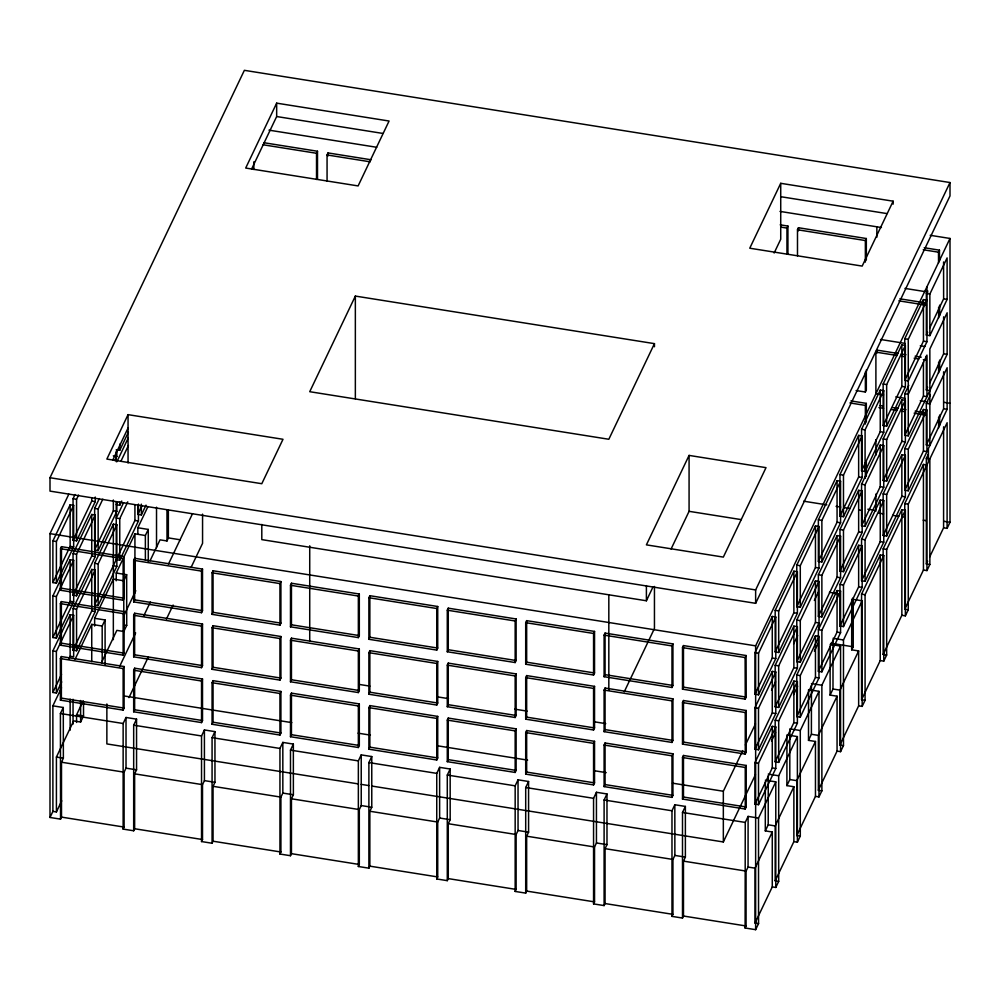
<?xml version="1.0" encoding="UTF-8"?>
<svg xmlns="http://www.w3.org/2000/svg" width="1000" height="1000" viewBox="0 0 1000 1000"><rect width="100%" height="100%" fill="white"/><g stroke="black" fill="none" stroke-linecap="round" stroke-linejoin="round"><path stroke-width="1.5" d="M52.862 582.587L52.9 540.938L70.15 504.8L73.662 505.35L73.662 546.912L56.375 583.138L52.862 582.587L70.15 546.362L70.15 504.8M56.375 583.138L56.413 541.5L73.662 505.35M758.512 818.05L758.55 923.6L755.638 929.675L745.113 928L745.25 822.425L748.1 816.4L758.512 818.05L775.788 781.862L765.362 780.2M746.213 807.013L746.225 765.45L683.475 755.475L682.5 757.5L682.5 799.062L745.25 809.038L746.213 807.013L683.475 797.038L682.5 799.062M745.113 928L746.075 925.975L746.075 871.087L748.062 867.062L748.1 816.4M754.987 694.237L755.037 652.588L772.275 616.45L775.788 617L775.788 658.575L758.5 694.8L754.987 694.237L772.275 658.012L772.275 616.45M758.5 694.8L758.55 653.15L775.788 617M758.55 923.6L755.037 923.037L772.275 886.9L772.275 832L765.3 830.9L765.35 781.737M765.3 830.9L768.213 824.812L768.263 775.65M793.875 841.625L793.875 786.737L786.9 785.625L786.95 734.938L797.387 736.587L797.387 842.188L793.875 841.625L775.175 880.812L778.688 881.375L778.688 775.775L797.387 736.587M786.9 785.625L789.8 779.55L789.85 728.85L800.288 730.512L818.975 691.325L808.55 689.663L808.5 740.362L815.462 741.475L815.462 796.363L796.775 835.55L800.288 836.1L800.288 730.512M808.5 740.362L811.4 734.275L811.45 685.113M830.138 644.4L840.575 646.062L821.875 685.238L821.875 790.837L818.363 790.275L837.062 751.1L837.062 696.2L830.088 695.1L830.138 645.938M830.088 695.1L832.987 689.013L833.037 639.85M853.125 599.35L862.163 600.788L843.475 639.975L843.475 745.575L839.963 745.013L858.65 705.825L858.65 650.938L851.688 649.825L851.737 599.138M938.625 427.925L938.637 417.062M938.637 372.887L938.637 362.113M939.6 425.9L939.613 415.025M929.663 557L943.587 527.8L943.612 426.812M908.75 385.325L904.75 393.713L904.75 435.275L908.263 435.838L947.138 354.35L947.138 312.775L929.85 349.012L929.85 445.525L926.338 444.963L943.612 408.762L943.625 371.788M943.587 527.8L947.1 528.362L947.125 422.713L929.85 458.913L929.85 564.5L926.95 570.588L923.438 570.025L904.75 609.212L908.263 609.775L908.263 504.175L928.4 461.95L928.4 448.562L947.125 409.312L947.138 367.738L929.85 403.963L926.338 403.4L926.338 444.963M60.388 590.237L60.538 548.7L61.5 546.663L124.1 556.625L124.1 598.188L123.138 600.212L60.388 590.237L61.363 588.212L61.5 546.663M253.837 169.475L253.863 161.788M150.025 560.837L160.037 539.837L167.013 540.95L168.363 537.9L168.363 510.238M61.5 762.225L63.362 758.188L63.288 707.5L52.875 705.837L52.9 811.388L50 817.463L60.538 819.137L61.5 817.113L61.5 762.225L124.1 772.175L126.025 768.15L126.013 717.475L136.55 719.15L136.562 769.825L134.637 773.85L134.637 828.75L133.675 830.775L123.138 829.1L123.138 723.5L126.013 717.475M50 477.725L244.363 70.325L950 182.537L950 195.925L755.638 603.325L50 491.112L50 477.725L755.638 589.938L950 182.537M50 817.463L50 533.638L68.825 494.162M95.25 497.038L95.25 501.65L76.562 540.837L73.05 540.275L73.05 498.713L75.05 494.513M76.562 540.837L76.562 499.275L78.562 495.075M128.05 414.65L106.862 459.075L261.8 483.713L283 439.288L128.05 414.65L128.05 462.962M276.663 103.15L245.7 168.05L358.113 185.925L389.075 121.025L276.663 103.15L276.663 116.538L251.625 169.013M73.05 540.275L91.737 501.087L91.737 498.013M112.825 459.963L128.05 428.038M114.85 460.588L116.85 456.388L116.85 450.225M116.237 449.738L119.75 450.3L128.425 432.113M52.862 595.975L70.15 559.75L73.662 560.3L73.662 601.862L56.375 638.088L52.862 637.537L52.862 595.975L56.375 596.525L73.662 560.3M73.05 553.663L91.737 514.475L95.25 515.037L95.25 556.6L76.562 595.788L73.05 595.225L73.05 553.663L76.562 554.225L95.25 515.037M116.85 502.1L116.85 511.337L98.15 550.513L94.637 549.963L94.637 508.4L99.312 498.6M116.9 461.725L128.25 437.938M98.15 550.513L98.15 508.95L102.825 499.162M121.088 460.887L128.425 445.5M60.388 603.625L61.363 601.6L124.1 611.575L124.1 653.138L123.138 655.163L60.388 645.188L60.388 603.625L123.138 613.6L124.1 611.575M52.862 637.537L70.15 601.312L70.15 559.75M73.05 595.225L91.737 556.038L91.737 514.475M94.637 549.963L113.338 510.775L113.338 500M117.575 501.887L116.237 504.688L119.75 505.25L121.75 501.05M61.7 681.888L56.388 693.025L52.875 692.463L52.862 650.925L70.15 614.7L73.662 615.25L73.662 656.812L70.15 656.263L68.812 659.038M73.05 608.612L91.737 569.425L95.25 569.987L95.25 611.55L76.562 650.738L73.05 650.175L73.05 608.612L76.562 609.175L95.25 569.987M94.637 563.35L113.338 524.163L116.85 524.725L116.85 566.287L98.15 605.462L94.637 604.913L94.637 563.35L98.15 563.9L116.85 524.725M123.575 502.688L116.237 518.075L119.75 518.638L127.762 501.85M56.388 693.025L56.375 651.475L73.662 615.25M60.388 645.188L61.363 643.162L61.363 601.6M60.388 658.575L61.363 656.55L124.1 666.525L124.1 708.088L123.138 710.113L60.412 700.138L60.388 658.575L123.138 668.55L124.1 666.525M52.875 692.463L61.513 674.362M73.05 650.175L91.737 610.988L91.737 569.425M94.637 604.913L134.925 520.462L134.925 505.062M146.012 505.138L141.35 514.938L137.838 514.375L141.838 505.975M116.237 501.613L116.237 559.637L119.75 560.2L138.438 521.013L138.438 504.087M52.875 705.837L61.513 687.75M75.05 659.362L91.737 624.375L102.175 626.038L105.075 619.95L94.637 618.3L94.637 626.062M94.637 618.3L113.338 579.113L123.763 580.775L126.662 574.688L116.237 573.025L116.237 580.8M116.237 573.025L134.925 533.85L145.363 535.5L148.262 529.425L137.838 527.762L137.838 533.975M137.838 527.762L147.85 506.775M316.525 179.45L316.525 153.275L317.5 151.25L264.05 142.75M60.412 700.138L61.375 698.112L61.363 656.55M60.538 819.137L60.412 713.525L63.288 707.5M133.675 560.325L134.637 558.3L202.512 569.087L202.512 610.65L201.537 612.675L133.675 601.888L133.675 560.325L201.537 571.112L202.512 569.087M327.062 181.125L327.062 154.95L328.025 152.925L371.225 159.8M52.9 811.388L56.413 811.938L56.413 757.05L73.662 720.913L80.625 722.013L83.525 715.938L83.513 702.1M76.562 722.45L76.562 714.825L83.238 700.825M101.487 662.562L116.85 630.375L123.812 631.487L126.713 625.4L126.662 574.688M123.75 615.9L135.775 590.7M133.675 601.888L134.637 599.862L134.637 558.3M133.675 615.275L134.637 613.25L202.512 624.038L202.512 665.6L201.537 667.638L133.675 656.838L133.675 615.275L201.537 626.062L202.512 624.038M119.575 666.562L135.638 632.9M143.675 616.075L150.363 602.038M168.425 564.163L192.525 513.663M56.413 811.938L61.725 800.825M133.675 656.838L134.637 654.812L134.637 613.25M133.675 670.225L134.637 668.2L202.512 678.988L202.512 720.55L201.537 722.588L133.675 711.787L133.675 670.225L201.537 681.012L202.512 678.988M128.95 697.638L148.35 656.95M166.425 619.075L173.113 605.05M191.188 567.175L202.562 543.325L202.562 514.138M133.675 711.787L134.637 709.762L134.637 668.2M133.675 830.775L133.675 725.175L136.55 719.15M212.075 572.788L213.05 570.763L280.912 581.562L280.912 623.125L279.95 625.15L212.075 614.362L212.075 572.788L279.95 583.587L280.912 581.562M355.35 296.075L309.725 391.7L608.825 439.263L654.45 343.638L355.35 296.075L355.35 398.8M212.075 614.362L213.05 612.325L213.05 570.763M212.075 627.737L213.05 625.712L280.912 636.512L280.912 678.075L279.95 680.1L212.075 669.312L212.075 627.737L279.95 638.538L280.912 636.512M123.138 829.1L124.1 827.075L124.1 772.175M212.075 669.312L213.05 667.275L213.05 625.712M212.075 682.7L213.05 680.662L280.912 691.462L280.912 733.025L279.95 735.05L212.075 724.262L212.075 682.7L279.95 693.487L280.912 691.462M201.537 735.962L204.412 729.95L214.95 731.625L214.963 782.3L213.05 786.325L213.05 841.213L212.075 843.238L201.537 841.562L201.537 735.962L133.675 725.175M212.075 724.262L213.05 722.225L213.05 680.662M212.075 843.238L212.075 737.65L214.95 731.625M290.487 585.262L291.45 583.237L359.312 594.025L359.312 635.588L358.35 637.612L290.487 626.825L290.487 585.262L358.35 596.05L359.312 594.025M201.537 841.562L202.512 839.538L202.512 784.65L204.425 780.625L204.412 729.95M290.487 626.825L291.45 624.8L291.45 583.237M290.487 640.212L291.45 638.188L359.312 648.975L359.312 690.537L358.35 692.562L290.487 681.775L290.487 640.212L358.35 651L359.312 648.975M290.487 681.775L291.45 679.75L291.45 638.188M290.487 695.163L291.45 693.138L359.312 703.925L359.312 745.487L358.35 747.513L290.487 736.725L290.487 695.163L358.35 705.95L359.312 703.925M279.95 748.438L282.825 742.412L293.35 744.087L293.375 794.762L291.45 798.787L291.45 853.675L290.487 855.713L279.95 854.038L279.95 748.438L212.075 737.65M290.487 736.725L291.45 734.7L291.45 693.138M290.487 855.713L290.487 750.113L293.35 744.087M368.888 597.725L369.85 595.7L437.725 606.5L437.725 648.062L436.75 650.088L368.888 639.288L368.888 597.725L436.75 608.525L437.725 606.5M279.95 854.038L280.912 852L280.912 797.113L282.838 793.088L282.825 742.412M368.888 639.288L369.85 637.263L369.85 595.7M368.888 652.675L369.85 650.65L437.725 661.45L437.725 703.012L436.75 705.037L368.888 694.237L368.888 652.675L436.75 663.475L437.725 661.45M368.888 694.237L369.85 692.212L369.85 650.65M368.888 707.625L369.85 705.6L437.725 716.4L437.725 757.962L436.75 759.987L368.888 749.188L368.888 707.625L436.75 718.425L437.725 716.4M358.35 760.9L361.225 754.887L371.763 756.562L371.775 807.237L369.85 811.25L369.85 866.15L368.888 868.175L358.35 866.5L358.35 760.9L290.487 750.113M368.888 749.188L369.85 747.163L369.85 705.6M368.888 868.175L368.888 762.575L371.763 756.562M447.287 610.2L448.263 608.175L516.125 618.962L516.125 660.525L515.163 662.55L447.287 651.762L447.287 610.2L515.163 620.988L516.125 618.962M358.35 866.5L359.312 864.475L359.312 809.575L361.238 805.562L361.225 754.887M447.287 651.762L448.263 649.737L448.263 608.175M447.287 665.15L448.263 663.125L516.125 673.913L516.125 715.475L515.163 717.5L447.287 706.712L447.287 665.15L515.163 675.938L516.125 673.913M447.287 706.712L448.263 704.688L448.263 663.125M447.287 720.1L448.263 718.075L516.125 728.863L516.125 770.425L515.163 772.45L447.287 761.663L447.287 720.1L515.163 730.888L516.125 728.863M436.75 773.375L439.625 767.35L450.163 769.025L450.175 819.7L448.263 823.725L448.263 878.612L447.287 880.65L436.75 878.962L436.75 773.375L368.888 762.575M447.287 761.663L448.263 759.638L448.263 718.075M447.287 880.65L447.287 775.05L450.163 769.025M525.7 622.663L526.663 620.638L594.538 631.425L594.538 672.987L593.562 675.025L525.7 664.225L525.7 622.663L593.562 633.462L594.538 631.425M436.75 878.962L437.725 876.938L437.725 822.05L439.637 818.025L439.625 767.35M525.7 664.225L526.663 662.2L526.663 620.638M525.7 677.613L526.663 675.588L594.538 686.375L594.538 727.938L593.562 729.975L525.7 719.175L525.7 677.613L593.562 688.413L594.538 686.375M780.725 183.312L749.762 248.212L862.175 266.087L893.138 201.188L780.725 183.312L780.725 239.225L774.137 253.025M525.7 719.175L526.663 717.15L526.663 675.588M525.7 732.562L526.663 730.537L594.538 741.325L594.538 782.887L593.562 784.925L525.7 774.125L525.7 732.562L593.562 743.363L594.538 741.325M515.163 785.837L518.038 779.812L528.575 781.5L528.587 832.163L526.663 836.188L526.663 891.087L525.7 893.112L515.163 891.438L515.163 785.837L447.287 775.05M525.7 774.125L526.663 772.1L526.663 730.537M786.95 254.25L786.95 228.088L787.925 226.062L780.212 224.838M525.7 893.112L525.7 787.513L528.575 781.5M689.075 455.412L646.4 544.862L723.337 557.1L766.012 467.65L689.075 455.412L689.075 511.325L671.062 549.062M604.1 635.138L605.062 633.1L672.938 643.9L672.938 685.462L671.975 687.487L604.1 676.7L604.1 635.138L671.975 645.925L672.938 643.9M797.487 255.925L797.487 229.762L798.462 227.738L866.325 238.525L866.325 260.075M515.163 891.438L516.125 889.412L516.125 834.513L518.05 830.487L518.038 779.812M604.1 676.7L605.062 674.663L605.062 633.1M261.8 524.438L261.8 539.625L646.4 600.775L653.062 586.8M604.1 690.088L605.062 688.05L672.938 698.85L672.938 740.413L671.975 742.438L604.1 731.65L604.1 690.088L671.975 700.875L672.938 698.85M604.1 731.65L605.062 729.613L605.062 688.05M624.263 691.775L654.45 628.488L654.45 586.462M604.1 745.037L605.062 743L672.938 753.8L672.938 795.362L671.975 797.387L604.1 786.6L604.1 745.037L671.975 755.825L672.938 753.8M593.562 798.312L596.438 792.288L606.975 793.962L606.987 844.638L605.062 848.662L605.062 903.55L604.1 905.575L593.562 903.9L593.562 798.312L525.7 787.513M604.1 786.6L605.062 784.575L605.062 743M865.362 262.1L865.362 240.55L866.325 238.525M604.1 905.575L604.1 799.987L606.975 793.962M682.5 647.6L683.475 645.575L746.075 655.525L746.225 697.113L745.25 699.137L682.5 689.163L682.5 647.6L745.113 657.55L746.075 655.525M593.562 903.9L594.538 901.875L594.538 846.988L596.45 842.962L596.438 792.288M682.5 689.163L683.475 687.138L683.475 645.575M682.5 702.55L683.475 700.525L746.225 710.5L746.225 752.062L745.25 754.087L682.5 744.112L682.5 702.55L745.25 712.525L746.225 710.5M682.5 744.112L683.475 742.087L683.475 700.525M883.55 394.913L875.9 393.688L875.9 352.125L876.862 350.1L898.288 353.512M856.1 390.55L865.362 392.013L866.325 389.988L866.325 369.975M671.975 810.775L674.837 804.75L685.375 806.425L685.387 857.1L683.475 861.125L683.475 916.025L682.5 918.05L671.975 916.375L671.975 810.775L604.1 799.987M865.362 424.038L865.362 405.4L866.325 403.375L850.9 400.925M938.538 262.962L938.5 252.188L939.463 250.162L924.2 247.725M755.638 929.675L755.638 645.85L950 238.45L930.188 235.3M775.175 610.363L793.875 571.175L797.387 571.737L797.387 613.3L778.688 652.487L775.175 651.925L775.175 610.363L778.688 610.925L797.387 571.737M796.775 565.1L815.462 525.913L818.975 526.475L818.975 568.038L800.288 607.225L796.775 606.663L796.775 565.1L800.288 565.662L818.975 526.475M818.363 519.837L837.062 480.65L840.575 481.213L840.575 522.775L821.875 561.95L818.363 561.4L818.363 519.837L821.875 520.388L840.575 481.213M839.963 474.562L858.65 435.387L862.163 435.938L862.163 477.5L843.475 516.688L839.963 516.125L839.963 474.562L843.475 475.125L862.163 435.938M861.562 429.3L880.25 390.112L883.763 390.675L883.763 432.238L865.075 471.425L861.562 470.863L861.562 429.3L865.075 429.862L883.763 390.675M883.15 384.038L901.85 344.85L905.362 345.412L905.362 386.975L886.663 426.15L883.15 425.6L883.15 384.038L886.663 384.588L905.362 345.412M926.95 286.75L926.95 341.7L908.263 380.887L904.75 380.325L904.75 338.762L923.438 299.587L926.95 300.138L908.263 339.325L908.263 435.838M929.85 335.625L929.85 294.062L947.1 257.913L947.138 299.4L929.85 335.625L926.338 335.062L926.338 293.5L927.675 290.712M682.5 918.05L682.5 812.45L685.375 806.425M671.975 916.375L672.938 914.35L672.938 859.45L674.862 855.425L674.837 804.75M775.175 651.925L793.875 612.75L793.875 571.175M796.775 606.663L815.462 567.475L815.462 525.913M818.363 561.4L837.062 522.212L837.062 480.65M839.963 516.125L858.65 476.95L858.65 435.387M861.562 470.863L880.25 431.675L880.25 390.112M883.15 425.6L901.85 386.413L901.85 344.85M904.75 380.325L923.438 341.15L923.438 299.587M926.338 335.062L927.675 332.275M929.663 328.1L943.625 298.837L943.587 261.962M754.987 707.625L772.275 671.4L775.788 671.963L775.788 713.525L758.5 749.75L754.987 749.188L754.987 707.625L758.5 708.188L775.788 671.963M775.175 665.312L793.875 626.125L797.387 626.688L797.387 668.25L778.688 707.438L775.175 706.875L775.175 665.312L778.688 665.875L797.387 626.688M796.775 661.612L815.462 622.425L818.975 622.987L800.288 662.175L796.775 661.612L796.775 620.05L815.462 580.862L818.975 581.425L819.038 629.075M818.363 574.788L837.062 535.6L840.575 536.163L840.575 577.725L821.875 616.9L818.363 616.35L818.363 574.788L821.875 575.337L840.575 536.163M839.963 529.513L858.65 490.337L862.163 490.887L862.163 532.45L843.475 571.638L839.963 571.075L839.963 529.513L843.475 530.075L862.163 490.887M861.562 484.25L880.25 445.062L883.763 445.625L883.763 487.188L865.075 526.375L861.562 525.812L861.562 484.25L865.075 484.812L883.763 445.625M883.15 438.988L901.85 399.8L905.362 400.363L905.362 441.925L886.663 481.1L883.15 480.55L883.15 438.988L886.663 439.538L905.362 400.363M800.288 662.175L800.288 620.612L818.975 581.425M371.95 786.075L723.337 841.963L723.337 791.25L742.75 750.575M745.425 744.963L755.462 723.925M771.525 690.25L775.537 681.838M793.6 643.962L797.625 635.55M814.35 600.475L818.363 592.062M745.25 809.038L745.25 767.475L746.225 765.45M754.987 749.188L772.275 712.962L772.275 671.4M775.175 706.875L793.875 667.7L793.875 626.125M818.363 616.35L837.062 577.163L837.062 535.6M839.963 571.075L858.65 531.9L858.65 490.337M861.562 525.812L880.25 486.625L880.25 445.062M883.15 480.55L901.85 441.362L901.85 399.8M904.75 435.275L923.438 396.1L923.438 362.225M929.85 390.575L926.338 390.012L927.675 387.225M929.663 383.05L943.625 353.787L943.625 316.837M754.987 762.575L772.275 726.35L775.788 726.912L775.788 768.475L758.512 804.675L755 804.112L754.987 762.575L758.5 763.138L775.788 726.912M775.175 720.263L793.875 681.087L797.387 681.637L797.387 723.2L778.688 762.387L775.175 761.825L775.175 720.263L778.688 720.825L797.387 681.637M796.775 675L815.462 635.812L818.975 636.375L818.975 677.938L800.288 717.125L796.775 716.562L796.775 675L800.288 675.562L818.975 636.375M818.363 629.738L837.062 590.55L840.575 591.112L840.575 632.675L821.875 671.85L818.363 671.3L818.363 629.738L821.875 630.288L840.575 591.112M839.963 584.462L858.65 545.288L862.163 545.837L862.163 587.4L843.475 626.587L839.963 626.025L839.963 584.462L843.475 585.025L862.163 545.837M861.562 539.2L880.25 500.012L883.763 500.575L883.763 542.137L865.075 581.325L861.562 580.763L861.562 539.2L865.075 539.763L883.763 500.575M883.15 493.938L901.85 454.75L905.362 455.312L905.362 496.875L886.663 536.05L883.15 535.5L883.15 493.938L886.663 494.487L905.362 455.312M904.75 448.663L923.438 409.487L926.95 410.037L926.95 451.6L908.263 490.788L904.75 490.225L904.75 448.663L908.263 449.225L926.95 410.037M926.338 403.4L930.337 395.037M723.337 841.963L755.462 774.625M771.525 740.962L775.537 732.537M793.6 694.663L797.625 686.25M814.35 651.188L818.363 642.763M755 804.112L772.275 767.913L772.275 726.35M775.175 761.825L793.875 722.65L793.875 681.087M796.775 716.562L815.462 677.375L815.462 635.812M818.363 671.3L837.062 632.112L837.062 590.55M839.963 626.025L858.65 586.85L858.65 545.288M861.562 580.763L880.25 541.575L880.25 500.012M883.15 535.5L901.85 496.312L901.85 454.75M904.75 490.225L923.438 451.05L923.438 409.487M861.562 699.75L861.562 594.15L880.25 554.963L883.763 555.525L883.763 661.125L880.25 660.562L861.562 699.75L865.075 700.3L865.075 594.712L883.763 555.525M883.15 654.475L883.15 548.888L901.85 509.7L905.362 510.262L905.362 615.85L901.85 615.3L883.15 654.475L886.663 655.037L886.663 549.438L905.362 510.262M904.75 609.212L904.75 503.612L923.438 464.438L926.95 464.988L926.95 570.588M929.85 564.5L926.338 563.95L926.338 458.35L928.337 454.175M755.037 923.037L755.037 868.15L772.275 832M775.175 880.812L775.175 825.925L793.875 786.737M796.775 835.55L796.775 780.65L815.462 741.475M818.363 790.275L818.363 735.387L837.062 696.2M839.963 745.013L839.963 690.125L858.65 650.938M926.338 563.95L927.675 561.163M772.275 886.9L775.788 887.45L778.688 881.375M797.387 842.188L800.288 836.1M815.462 796.363L818.975 796.925L821.875 790.837M837.062 751.1L840.575 751.65L843.475 745.575M858.65 705.825L862.163 706.388L865.075 700.3M883.763 661.125L886.663 655.037M905.362 615.85L908.263 609.775M947.1 528.362L950 522.275L950 238.45M851.688 649.825L853.225 646.8L853.225 597.638M748.062 867.062L755.037 868.15M276.663 116.538L382.912 133.438M780.725 196.7L886.975 213.588M268.988 130.15L376.75 147.287M780.013 211.412L881.438 227.537M263.087 144.775L316.525 153.275M327.062 154.95L370.25 161.825M780.788 227.1L786.95 228.088M797.487 229.762L865.362 240.55M923.225 249.762L938.5 252.188M904.975 288.412L927.925 292.062M926.338 293.5L929.85 294.062M943.625 298.837L947.138 299.4M899.825 298.8L925.837 302.938M898.85 300.825L926.4 305.212M923.438 341.15L926.95 341.7M904.75 338.762L908.263 339.325M880.487 339.475L904.975 343.363M920.275 345.8L924.862 346.525M943.625 353.787L947.138 354.35M901.35 354L905.938 354.725M915.125 356.188L921.25 357.163M875.9 352.125L897.325 355.538M901.912 356.262L904.975 356.75M914.15 358.212L918.75 358.95M923.337 359.675L926.4 360.163M901.85 386.413L905.362 386.975M923.438 396.1L926.95 396.65L926.95 355.087L908.263 394.275L904.75 393.713M944.062 402.35L950 403.3M895.788 396.863L904.975 398.312M920.275 400.75L927.925 401.962M943.612 408.762L947.125 409.312M879.925 405.538L882.987 406.025M892.163 407.488L898.288 408.462M901.35 408.95L905.938 409.675M915.125 411.138L925.837 412.837M849.938 402.95L865.362 405.4M878.962 407.562L883.55 408.3M891.2 409.513L897.312 410.487M901.912 411.213L904.975 411.7M914.15 413.162L926.388 415.112M880.25 431.675L883.763 432.238M901.85 441.362L905.362 441.925M923.438 451.05L926.95 451.6M926.338 458.35L929.85 458.913M858.65 476.95L862.163 477.5M880.25 486.625L883.763 487.188M901.85 496.312L905.362 496.875M904.75 503.612L908.263 504.175M867.837 509.212L875.362 510.412M943.975 521.325L950 522.275M803.662 501.188L826.8 504.875M836.05 506.337L840.675 507.075M843.763 507.562L849.938 508.55M859.188 510.025L862.275 510.513M878.95 513.162L883.525 513.888M892.688 515.35L898.8 516.312M901.85 516.8L904.9 517.288M923.225 520.2L926.287 520.688M837.062 522.212L840.575 522.775M858.65 531.9L862.163 532.45M689.075 511.325L741.388 519.637M880.25 541.575L883.763 542.137M883.15 548.888L886.663 549.438M113.338 455.825L116.85 456.388M815.462 567.475L818.975 568.038M837.062 577.163L840.575 577.725M858.65 586.85L862.163 587.4M861.562 594.15L865.075 594.712M829.438 592.312L839.85 593.975M91.737 501.087L95.25 501.65M793.875 612.75L797.387 613.3M73.05 498.713L76.562 499.275M113.338 510.775L116.85 511.337M94.637 508.4L98.15 508.95M796.775 620.05L800.288 620.612M134.925 520.462L138.438 521.013M837.062 632.112L840.575 632.675M833.05 638.312L843.475 639.975M168.363 537.9L180.263 539.788M830.925 643.25L853.225 646.8M50 533.638L755.638 645.85M52.9 540.938L56.413 541.5M755.037 652.588L758.55 653.15M70.15 546.362L73.662 546.912M772.275 658.012L775.788 658.575M60.538 548.7L123.138 558.65L123.138 600.212M91.737 556.038L95.25 556.6M793.875 667.7L797.387 668.25M113.338 565.725L116.85 566.287M815.462 677.375L818.975 677.938M811.45 683.587L821.875 685.238M832.987 689.013L839.963 690.125M61.363 588.212L124.1 598.188M134.637 599.862L202.512 610.65M213.05 612.325L280.912 623.125M291.45 624.8L359.312 635.588M369.85 637.263L437.725 648.062M448.263 649.737L516.125 660.525M526.663 662.2L594.538 672.987M605.062 674.663L672.938 685.462M683.475 687.138L746.225 697.113M70.15 601.312L73.662 601.862M772.275 712.962L775.788 713.525M91.737 610.988L95.25 611.55M793.875 722.65L797.387 723.2M123.925 624.963L126.713 625.4M811.4 734.275L818.363 735.387M359.062 684.4L369.862 686.125M437.688 696.912L448.488 698.625M514.775 709.163L527.112 711.125M594.95 721.912L605.737 723.625M61.363 643.162L124.1 653.138M134.637 654.812L202.512 665.6M213.05 667.275L280.912 678.075M291.45 679.75L359.312 690.537M369.85 692.212L437.725 703.012M448.263 704.688L516.125 715.475M526.663 717.15L594.538 727.938M605.062 729.613L672.938 740.413M683.475 742.087L746.225 752.062M52.862 650.925L56.375 651.475M772.275 767.913L775.788 768.475M682.5 757.5L745.25 767.475M768.263 774.112L778.688 775.775M789.8 779.55L796.775 780.65M123.812 695.913L291.8 722.625M358.075 733.162L370.412 735.125M438.225 745.913L527.612 760.125M593.875 770.662L606.213 772.625M672.475 783.162L723.337 791.25M61.375 698.112L124.1 708.088M134.637 709.762L202.512 720.55M213.05 722.225L280.912 733.025M291.45 734.7L359.312 745.487M369.85 747.163L437.725 757.962M448.263 759.638L516.125 770.425M526.663 772.1L594.538 782.887M605.062 784.575L672.938 795.362M76.562 714.825L83.525 715.938M768.213 824.812L775.175 825.925M60.412 713.525L123.138 723.5M682.5 812.45L745.25 822.425M358.075 783.875L106.862 743.925L106.862 703.975M361.163 784.362L368.862 785.588M126.025 768.15L136.562 769.825M204.425 780.625L214.963 782.3M282.838 793.088L293.375 794.762M361.238 805.562L371.775 807.237M439.637 818.025L450.175 819.7M518.05 830.487L528.587 832.163M596.45 842.962L606.987 844.638M674.862 855.425L685.387 857.1M134.637 773.85L202.512 784.65M213.05 786.325L280.912 797.113M291.45 798.787L359.312 809.575M369.85 811.25L437.725 822.05M448.263 823.725L516.125 834.513M526.663 836.188L594.538 846.988M605.062 848.662L672.938 859.45M683.475 861.125L746.075 871.087M61.5 817.113L124.1 827.075M134.637 828.75L202.512 839.538M213.05 841.213L280.912 852M291.45 853.675L359.312 864.475M369.85 866.15L437.725 876.938M448.263 878.612L516.125 889.412M526.663 891.087L594.538 901.875M605.062 903.55L672.938 914.35M683.475 916.025L746.075 925.975M56.413 757.05L63.362 758.188M939.463 250.162L939.5 260.938M745.113 657.55L745.25 699.137M758.5 763.138L758.512 804.675M166.975 510.213L167.013 540.95M148.262 529.425L148.3 561.688M145.363 535.5L145.387 560.087M123.763 580.775L123.812 631.487M105.075 619.95L105.113 664.525M102.175 626.038L102.212 662.925M80.6 700.5L80.625 722.013M939.613 305.125L939.613 315.9M939.613 360.075L939.613 370.85M938.637 307.162L938.637 317.938M926.338 356.15L926.338 390.012M923.438 464.438L923.438 570.025M908.263 449.225L908.263 490.788M901.85 509.7L901.85 615.3M893.138 201.188L893.138 204.163M886.663 384.588L886.663 426.15M886.663 439.538L886.663 481.1M886.663 494.487L886.663 536.05M880.25 554.963L880.25 660.562M876.862 226.812L876.862 237.225M876.862 350.1L876.862 353.175M875.9 439.688L875.9 455.225M875.9 494.038L875.9 511.125M866.325 403.375L866.325 422.013M866.325 460.838L866.325 476.362M865.362 372L865.362 392.013M865.362 462.863L865.362 478.387M865.075 429.862L865.075 471.425M865.075 484.812L865.075 526.375M865.075 539.763L865.075 581.325M862.163 600.788L862.163 706.388M843.475 475.125L843.475 516.688M843.475 530.075L843.475 571.638M843.475 585.025L843.475 626.587M840.575 646.062L840.575 751.65M821.875 520.388L821.875 561.95M821.875 575.337L821.875 616.9M821.875 630.288L821.875 671.85M818.975 691.325L818.975 796.925M815.462 580.862L815.462 622.425M800.288 565.662L800.288 607.225M800.288 675.562L800.288 717.125M798.462 227.738L798.462 230.812M787.925 226.062L787.925 253.762M778.688 610.925L778.688 652.487M778.688 665.875L778.688 707.438M778.688 720.825L778.688 762.387M775.788 781.862L775.788 887.45M758.5 708.188L758.5 749.75M755.638 589.938L755.638 603.325M745.25 712.525L745.25 754.087M683.475 755.475L683.475 797.038M671.975 645.925L671.975 687.487M671.975 700.875L671.975 742.438M671.975 755.825L671.975 797.387M654.45 343.638L654.45 346.75M646.4 585.588L646.4 600.775M608.825 594.925L608.825 689.875M593.562 633.462L593.562 675.025M593.562 688.413L593.562 729.975M593.562 743.363L593.562 784.925M515.163 620.988L515.163 662.55M515.163 675.938L515.163 717.5M515.163 730.888L515.163 772.45M436.75 608.525L436.75 650.088M436.75 663.475L436.75 705.037M436.75 718.425L436.75 759.987M358.35 596.05L358.35 637.612M358.35 651L358.35 692.562M358.35 705.95L358.35 747.513M328.025 152.925L328.025 156M317.5 151.25L317.5 178.962M309.725 545.8L309.725 640.763M279.95 583.587L279.95 625.15M279.95 638.538L279.95 680.1M279.95 693.487L279.95 735.05M201.537 571.112L201.537 612.675M201.537 626.062L201.537 667.638M201.537 681.012L201.537 722.588M156.525 507.212L156.525 547.587M141.35 504.162L141.35 514.938M137.838 505.138L137.838 514.375M134.925 533.85L134.925 592.85M123.138 613.6L123.138 655.163M123.138 668.55L123.138 710.113M119.75 444.137L119.75 450.3M119.75 502.175L119.75 505.25M119.75 518.638L119.75 560.2M116.237 451.225L116.237 461.637M113.338 524.163L113.338 639.675M98.15 563.9L98.15 605.462M91.737 624.375L91.737 661.65M76.562 554.225L76.562 595.788M76.562 609.175L76.562 650.738M73.05 699.275L73.05 724.125M70.15 614.7L70.15 656.263M70.15 699.15L70.15 730.212M56.375 596.525L56.375 638.088"/></g></svg>
